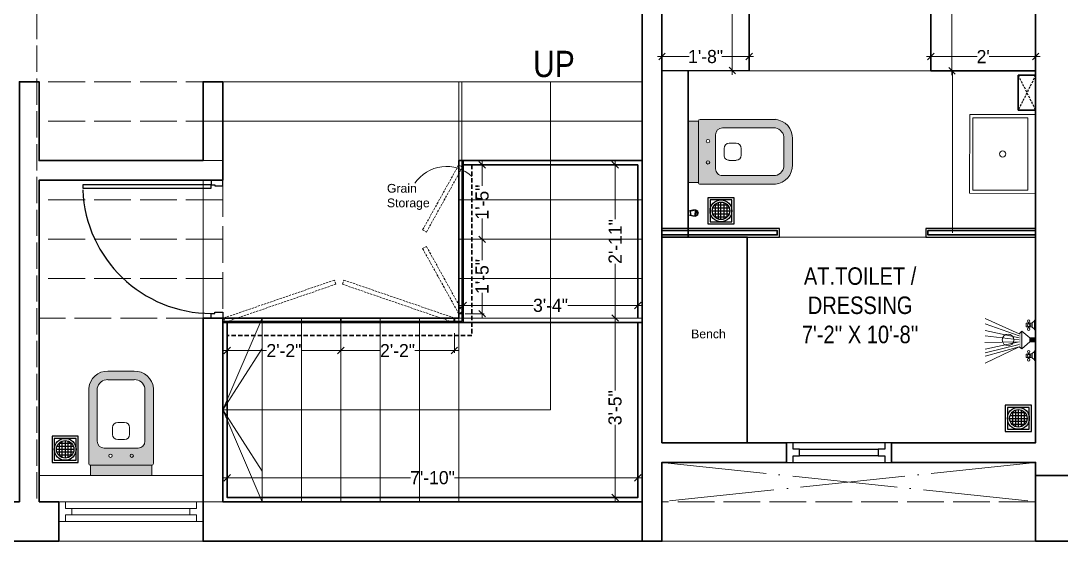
# Model space of a CAD drawing. Header units: millimetres. Extents: x 35877 to 3066687, y -650199 to -40525.
# Drawn here: x 147789.1 to 148027.2, y -180549.5 to -180430.6 of the extents above; entities that cross this region are included whole.
import ezdxf

# ---------------------------------------------------------------- set-up
doc = ezdxf.new("R2010")
doc.units = ezdxf.units.MM
doc.header["$MEASUREMENT"] = 0
doc.header["$PDMODE"] = 35
for name, pattern in [('00 . GROUND FLOOR$0$DASHED', [0.75, 0.5, -0.25]), ('ACAD_ISO02W100', [15, 12, -3]), ('ACAD_ISO04W100', [30, 24, -3, 0, -3]), ('DASHED', [0.75, 0.5, -0.25]), ('DASHEDX2', [1.5, 1, -0.5])]:
    doc.linetypes.add(name, pattern=pattern)
doc.layers.get('Defpoints').update_dxf_attribs({"color": 220})
for name, color, linetype in [('AR DOOR', 40, 'Continuous'), ('AR ELE-5', 134, 'Continuous'), ('GROUND FLOOR  ( Text )', 251, 'Continuous'), ('SANIT', 232, 'Continuous'), ('WC-DET', 8, 'Continuous')]:
    doc.layers.add(name, color=color, linetype=linetype)
for name, color, linetype, lineweight in [('COLUMN', 1, 'Continuous', 30), ('dim05', 1, 'Continuous', 13), ('ELEC.', 5, 'Continuous', 20), ('FIRST FLOOR ( TEXT )', 7, 'Continuous', 9), ('FURNITURE', 32, 'Continuous', 9), ('furniture dimensions', 1, 'DASHED', 0), ('GROUND FLOOR', 7, 'Continuous', 9), ('GROUND FLOOR  ( PLINE )', 251, 'Continuous', 30), ('GROUND FLOOR ( DW_RAIL )', 7, 'Continuous', 9), ('GROUND FLOOR ( STAIR )', 251, 'Continuous', 9), ('Labelling', 1, 'Continuous', 25), ('UTILITY', 48, 'Continuous', 9), ('wall', 7, 'Continuous', 30), ('XX~SLAB ( BEAM )~ ( DIM )', 7, 'Continuous', 9), ('XX~STR BEAM', 5, 'ACAD_ISO02W100', 9)]:
    doc.layers.add(name, color=color, linetype=linetype, lineweight=lineweight)
doc.layers.add('XX~SLAB ( PLINE )', color=251, linetype='Continuous', plot=False)
doc.styles.add('century g', font='GOTHIC.TTF')
doc.styles.add("Cn_BT_0'-0", font='swissc.ttf')
doc.styles.add('KATHA', font='swissc.ttf')
doc.styles.get("Standard").update_dxf_attribs({"font": 'arial.ttf', "height": 6})
doc.dimstyles.new('Archana', dxfattribs={"dimtxt": 2, "dimasz": 0.75, "dimexe": 0.5, "dimexo": 0.5, "dimgap": 0, "dimtad": 0, "dimzin": 0, "dimdsep": 46, "dimlunit": 4, "dimtxsty": 'century g', "dimblk": 'OBLIQUE', "dimcen": 0, "dimdle": 1, "dimclrd": 256, "dimclre": 256, "dimclrt": 256, "dimadec": 0, "dimazin": 0, "dimtfac": 1, "dimtofl": 0, "dimtmove": 1, "dimatfit": 3, "dimfxl": 1, "dimfxlon": 1, "dimtolj": 1, "dimtzin": 0, "dimlwd": -1, "dimlwe": -1, "dimarcsym": 0})

# ---------------------------------------------------------------- blocks, each defined once
blk = doc.blocks.new('*U18')
for points in [[(0, 0), (0, 1120), (-30, 1120), (-30, 0)], [(40, 0), (0, 0), (0, -30), (-10, -30), (-10, -100), (40, -100)], [(-1160, 0), (-1120, 0), (-1120, -30), (-1110, -30), (-1110, -100), (-1160, -100)]]:
    blk.add_lwpolyline(points, close=True)
at = {"layer": 'AR ELE-5', "linetype": 'ByBlock', "ltscale": 15}
blk.add_arc((1.6, -0.7), 1121.6, 92.37301, 179.96526, dxfattribs=at)
blk = doc.blocks.new('A$C07311617')
at = {"layer": 'UTILITY'}
h = blk.add_hatch(color=7, dxfattribs=at)
h.paths.add_polyline_path([(-3.13, 2.02), (-3.13, 0), (-3.74, 0), (-3.74, 0.46), (-3.74, 1.42)])
h.paths.add_polyline_path([(-3.13, 0), (-3.13, -0.46), (-3.13, -2.02), (-3.74, -1.59), (-3.74, -0.46), (-3.74, 0)])
h = blk.add_hatch(color=7, dxfattribs=at)
h.paths.add_polyline_path([(0, 0.46), (0, 0), (-1.35, 0), (-1.35, 0.46)])
h.paths.add_polyline_path([(0, 0), (0, -0.46), (-1.35, -0.46), (-1.35, 0)])
at = {"layer": 'UTILITY', "color": 7}
for p, q in [((-3.74, 1.42), (-11.52, 4.9)), ((-3.74, 0.94), (-11.52, 3.66)), ((-1.74, 3.79), (-1.74, 4.05)), ((-1.74, 2.99), (-1.74, 2.72)), ((-1.47, 3.79), (-1.47, 4.05)), ((-1.47, 2.99), (-1.47, 2.72)), ((-0.8, 3.9), (-0.8, 2.88)), ((-0.27, 2.44), (-0.27, 4.33)), ((-3.74, 0.46), (-11.52, 2.15)), ((-3.74, 0), (-11.52, 0.93)), ((-3.13, 2.02), (-3.74, 1.42)), ((-3.13, -0.46), (-3.13, 2.02)), ((-1.35, 0.46), (-3.13, 2.02)), ((-3.13, 0.46), (-3.13, 1.42)), ((-1.35, -0.46), (-1.35, 0.46)), ((-1.35, 0.46), (0, 0.46)), ((0, -0.46), (0, 0.46)), ((-3.74, -0.46), (-11.62, -0.61)), ((-3.74, -0.46), (-11.57, -2.09)), ((-3.74, -1.03), (-11.52, -2.96)), ((-3.74, -1.59), (-11.52, -5.3)), ((-3.74, -1.59), (-11.52, -3.73)), ((-3.74, -1.59), (-3.13, -2.02)), ((-3.13, -0.46), (-3.13, -2.02)), ((-1.35, -0.46), (-3.13, -2.02)), ((-1.35, -0.46), (0, -0.46)), ((-1.74, -3.22), (-1.74, -2.95)), ((-1.74, -4.02), (-1.74, -4.29)), ((-1.47, -3.22), (-1.47, -2.95)), ((-1.47, -4.02), (-1.47, -4.29)), ((-0.8, -4.13), (-0.8, -3.11)), ((-0.27, -2.68), (-0.27, -4.56))]:
    blk.add_line(p, q, dxfattribs=at)
for points in [[(-1.07, 2.99), (-2.14, 2.99), (-2.14, 3.79), (-1.07, 3.79)], [(-1.07, -3.22), (-2.14, -3.22), (-2.14, -4.02), (-1.07, -4.02)]]:
    blk.add_lwpolyline(points, close=True, dxfattribs=at)
for points in [[(-1.35, 0.46), (-3.13, 2.02)], [(-3.13, -2.02), (-1.35, -0.46)]]:
    blk.add_lwpolyline(points, dxfattribs=at)
for centre, radius in [((-1.6, 4.32), 0.298), ((-1.6, 3.39), 0.298), ((-1.6, 2.45), 0.298), ((-6.31, 0), 1.33), ((-1.6, -2.69), 0.298), ((-1.6, -3.62), 0.298), ((-1.6, -4.55), 0.298)]:
    blk.add_circle(centre, radius, dxfattribs=at)
for centre, start, end in [((-1.47, 5.26), 285.2551, 344.7449), ((-1.47, 1.52), 15.2551, 74.7449), ((-1.47, -1.75), 285.2551, 344.7449), ((-1.47, -5.49), 15.2551, 74.7449)]:
    blk.add_arc(centre, 1.52, start, end, dxfattribs=at)
blk = doc.blocks.new('A$C3EC62B37')
at = {"layer": 'FURNITURE', "lineweight": 30, "ltscale": 0.25, "true_color": 0xffffff}
h = blk.add_hatch(color=7, dxfattribs=at)
h.dxf.hatch_style = 1
h.paths.add_polyline_path([(-12.22, 0), (-12.22, 2.35), (-26.26, 2.35), (-26.26, 0)])
h.paths.add_polyline_path([(-26.26, 2.35), (-12.22, 2.35, 0.414214), (-11.83, 2.74), (-11.83, 19.96, 0.388639), (-16.24, 23.87), (-22.38, 23.87, 0.379499), (-26.65, 19.96), (-26.65, 2.74, 0.414214)])
h.paths.add_polyline_path([(-15.35, 6.26), (-23.13, 6.26, -0.414214), (-24.7, 7.83), (-24.7, 19.96, -0.349567), (-22.37, 21.91), (-16.24, 21.91, -0.364948), (-13.78, 19.96), (-13.78, 7.83, -0.414214)], flags=16)
h.paths.add_polyline_path([(-18.46, 8.22), (-20.02, 8.22, -0.414214), (-21.2, 9.39), (-21.2, 10.96, -0.414214), (-20.02, 12.13), (-18.46, 12.13, -0.414214), (-17.28, 10.96), (-17.28, 9.39, -0.414214)], flags=0)
h.paths.add_polyline_path([(-22.06, 4.53, -1), (-21.27, 4.53, -1)], flags=16)
at = {"layer": 'FURNITURE', "color": 0, "linetype": 'ByBlock', "lineweight": -2}
for p, q in [((-22.24, 23.87), (-16.24, 23.87)), ((-22.24, 21.91), (-16.24, 21.91)), ((-26.65, 2.74), (-26.65, 19.96)), ((-24.7, 7.83), (-24.7, 19.96)), ((-13.78, 7.83), (-13.78, 19.96)), ((-11.83, 2.74), (-11.83, 19.96)), ((-20.02, 12.13), (-18.46, 12.13)), ((-21.2, 9.39), (-21.2, 10.96)), ((-17.28, 9.39), (-17.28, 10.96)), ((-20.02, 8.22), (-18.46, 8.22)), ((-23.13, 6.26), (-15.35, 6.26)), ((-26.26, 2.35), (-12.22, 2.35)), ((-26.26, 2.35), (-26.26, 0)), ((-26.26, 0), (-12.22, 0)), ((-26.26, 0), (-12.22, 0)), ((-12.22, 2.35), (-12.22, 0))]:
    blk.add_line(p, q, dxfattribs=at)
for centre in [(-21.66, 4.53), (-16.81, 4.53)]:
    blk.add_circle(centre, 0.391, dxfattribs=at)
for centre, radius, start, end in [((-22.31, 19.5), 4.37, 89.0873, 174.0395), ((-16.17, 19.5), 4.37, 5.9605, 90.9127), ((-22.31, 19.48), 2.44, 88.437, 168.6348), ((-16.17, 19.48), 2.44, 11.3652, 91.563), ((-20.02, 10.96), 1.17, 90, 180), ((-18.46, 10.96), 1.17, 0, 90), ((-23.13, 7.83), 1.57, 180, 270), ((-20.02, 9.39), 1.17, 180, 270), ((-18.46, 9.39), 1.17, 270, 0), ((-15.35, 7.83), 1.57, 270, 0), ((-26.26, 2.74), 0.391, 180, 270), ((-12.22, 2.74), 0.391, 270, 0)]:
    blk.add_arc(centre, radius, start, end, dxfattribs=at)
blk = doc.blocks.new('NAHNYsquare')
at = {"color": 253}
for p, q in [((4.89, -2.32), (1.11, -2.32)), ((4.49, -1.65), (1.51, -1.65)), ((1.67, -4.48), (1.67, -1.49)), ((2.33, -4.87), (2.33, -1.1)), ((3, -0.99), (3, -4.99)), ((3.67, -4.87), (3.67, -1.1)), ((4.33, -4.48), (4.33, -1.49)), ((5, -2.99), (1, -2.99)), ((4.89, -3.65), (1.11, -3.65)), ((4.49, -4.32), (1.51, -4.32))]:
    blk.add_line(p, q, dxfattribs=at)
for points in [[(0, -5.99), (6, -5.99), (6, 0.01), (0, 0.01)], [(0.5, -5.49), (5.5, -5.49), (5.5, -0.49), (0.5, -0.49)]]:
    blk.add_lwpolyline(points, close=True)
for radius in [2.5, 2]:
    blk.add_circle((3, -2.99), radius)
blk = doc.blocks.new('A$C775F2B7C')
at = {"layer": 'WC-DET', "color": 7}
for points in [[(0.0199, 0.0758), (0.0069, 0.0758, 0.150223), (0, 0.0598), (0, 0.0369), (0.0069, 0.004, 0.333354), (0.0114, 0), (0.0248, 0), (0.0382, 0, 0.333354), (0.0427, 0.004), (0.0496, 0.0369), (0.0496, 0.0598, 0.150223), (0.0427, 0.0758), (0.0297, 0.0758)], [(0.025, 0.0202), (0.0118, 0.0202, -0.354974), (0.0072, 0.0233), (0, 0.0572)], [(0.0199, 0.0758), (0.0199, 0.0819, -0.414214), (0.0206, 0.0826), (0.0248, 0.0826)], [(0.0248, 0.0758), (0.0199, 0.0758, 0.150223)], [(0.0246, 0.0202), (0.0378, 0.0202, 0.354974), (0.0423, 0.0233), (0.0496, 0.0572)], [(0.0297, 0.0758), (0.0297, 0.0819, 0.414214), (0.0289, 0.0826), (0.0248, 0.0826)]]:
    blk.add_lwpolyline(points, format="xyb", dxfattribs=at)
at = {"layer": 'WC-DET'}
for points in [[(0, 0.0575), (0.0248, 0.0575)], [(0.0005, 0.0627), (0.0248, 0.0627)], [(0.0011, 0.0651), (0.0248, 0.0651)], [(0.0485, 0.0651), (0.0248, 0.0651)], [(0.0491, 0.0627), (0.0248, 0.0627)], [(0.0496, 0.0575), (0.0248, 0.0575)]]:
    blk.add_lwpolyline(points, dxfattribs=at)
at = {"layer": 'WC-DET', "color": 7}
blk.add_lwpolyline([(0.0297, 0.0758), (0.0248, 0.0758)], dxfattribs=at)
blk = doc.blocks.new('_Oblique')
at = {"layer": 'wall', "color": 0, "lineweight": -2}
blk.add_line((-0.5, -0.5), (0.5, 0.5), dxfattribs=at)
blk = doc.blocks.new('*D917')
at = {"layer": 'Defpoints', "color": 0, "linetype": 'Continuous', "lineweight": 0, "transparency": 16777216}
for p in [(147951.05, -180399.52), (147951.23, -180441.93), (147951.91, -180441.93)]:
    blk.add_point(p, dxfattribs=at)
at = {"layer": 'furniture dimensions', "color": 5, "linetype": 'ByBlock', "transparency": 16777216}
blk.add_line((147951.55, -180399.52), (147952.41, -180399.52), dxfattribs=at)
at = {"layer": 'furniture dimensions', "color": 5, "linetype": 'Continuous', "transparency": 16777216}
for p, q in [((147951.91, -180398.52), (147951.91, -180416.78)), ((147951.91, -180442.93), (147951.91, -180424.67)), ((147951.73, -180441.93), (147952.41, -180441.93))]:
    blk.add_line(p, q, dxfattribs=at)
at = {"layer": 'furniture dimensions', "color": 5, "linetype": 'Continuous', "transparency": 16777216, "xscale": 1.5, "yscale": 1.5, "zscale": 1.5}
for p, rotation in [((147951.91, -180399.52), 90), ((147951.91, -180441.93), 270)]:
    blk.add_blockref('_Oblique', p, dxfattribs=dict(at, rotation=rotation))
at = {"layer": 'furniture dimensions', "linetype": 'Continuous', "lineweight": 0, "transparency": 16777216, "insert": (147951.91, -180420.72), "char_height": 3, "attachment_point": 5, "rotation": 90, "style": 'century g'}
blk.add_mtext('\\A1;3\'-6"', dxfattribs=at)
blk = doc.blocks.new('*D918')
at = {"layer": 'Defpoints', "color": 0, "linetype": 'Continuous', "lineweight": 0, "transparency": 16777216}
for p in [(147935.82, -180439.23), (147955.79, -180438.75), (147955.79, -180439.23)]:
    blk.add_point(p, dxfattribs=at)
at = {"layer": 'furniture dimensions', "color": 5, "linetype": 'ByBlock', "transparency": 16777216}
blk.add_line((147935.82, -180438.75), (147935.82, -180438.25), dxfattribs=at)
at = {"layer": 'furniture dimensions', "color": 5, "linetype": 'Continuous', "transparency": 16777216}
for p, q in [((147955.79, -180438.75), (147955.79, -180438.25)), ((147934.82, -180438.75), (147942.08, -180438.75)), ((147956.79, -180438.75), (147949.52, -180438.75))]:
    blk.add_line(p, q, dxfattribs=at)
at = {"layer": 'furniture dimensions', "color": 5, "linetype": 'Continuous', "transparency": 16777216, "xscale": 1.5, "yscale": 1.5, "zscale": 1.5, "rotation": 180}
blk.add_blockref('_Oblique', (147935.82, -180438.75), dxfattribs=at)
at = {"layer": 'furniture dimensions', "color": 5, "linetype": 'Continuous', "transparency": 16777216, "xscale": 1.5, "yscale": 1.5, "zscale": 1.5}
blk.add_blockref('_Oblique', (147955.79, -180438.75), dxfattribs=at)
at = {"layer": 'furniture dimensions', "linetype": 'Continuous', "lineweight": 0, "transparency": 16777216, "insert": (147945.8, -180438.75), "char_height": 3, "attachment_point": 5, "style": 'century g'}
blk.add_mtext('\\A1;1\'-8"', dxfattribs=at)
blk = doc.blocks.new('*D919')
at = {"layer": 'Defpoints', "color": 0, "linetype": 'Continuous', "lineweight": 0, "transparency": 16777216}
for p in [(147997.32, -180438.75), (148021.32, -180438.75), (148021.32, -180438.75)]:
    blk.add_point(p, dxfattribs=at)
at = {"layer": 'furniture dimensions', "color": 5, "linetype": 'ByBlock', "transparency": 16777216}
blk.add_line((147997.32, -180438.75), (147997.32, -180438.25), dxfattribs=at)
at = {"layer": 'furniture dimensions', "color": 5, "linetype": 'Continuous', "transparency": 16777216}
for p, q in [((148021.32, -180438.75), (148021.32, -180438.25)), ((147996.32, -180438.75), (148007.94, -180438.75)), ((148022.32, -180438.75), (148010.7, -180438.75))]:
    blk.add_line(p, q, dxfattribs=at)
at = {"layer": 'furniture dimensions', "color": 5, "linetype": 'Continuous', "transparency": 16777216, "xscale": 1.5, "yscale": 1.5, "zscale": 1.5, "rotation": 180}
blk.add_blockref('_Oblique', (147997.32, -180438.75), dxfattribs=at)
at = {"layer": 'furniture dimensions', "color": 5, "linetype": 'Continuous', "transparency": 16777216, "xscale": 1.5, "yscale": 1.5, "zscale": 1.5}
blk.add_blockref('_Oblique', (148021.32, -180438.75), dxfattribs=at)
at = {"layer": 'furniture dimensions', "linetype": 'Continuous', "lineweight": 0, "transparency": 16777216, "insert": (148009.32, -180438.75), "char_height": 3, "attachment_point": 5, "style": 'century g'}
blk.add_mtext("\\A1;2'", dxfattribs=at)
blk = doc.blocks.new('*D920')
at = {"layer": 'Defpoints', "color": 0, "linetype": 'Continuous', "lineweight": 0, "transparency": 16777216}
for p in [(148002.18, -180399.5), (148002.32, -180399.5), (148002.32, -180442)]:
    blk.add_point(p, dxfattribs=at)
at = {"layer": 'furniture dimensions', "color": 5, "linetype": 'Continuous', "transparency": 16777216}
for p, q in [((148002.18, -180399.5), (148001.68, -180399.5)), ((148002.18, -180398.5), (148002.18, -180416.8)), ((148002.18, -180443), (148002.18, -180424.69))]:
    blk.add_line(p, q, dxfattribs=at)
at = {"layer": 'furniture dimensions', "color": 5, "linetype": 'ByBlock', "transparency": 16777216}
blk.add_line((148002.18, -180442), (148001.68, -180442), dxfattribs=at)
at = {"layer": 'furniture dimensions', "color": 5, "linetype": 'Continuous', "transparency": 16777216, "xscale": 1.5, "yscale": 1.5, "zscale": 1.5}
for p, rotation in [((148002.18, -180399.5), 90), ((148002.18, -180442), 270)]:
    blk.add_blockref('_Oblique', p, dxfattribs=dict(at, rotation=rotation))
at = {"layer": 'furniture dimensions', "linetype": 'Continuous', "lineweight": 0, "transparency": 16777216, "insert": (148002.18, -180420.75), "char_height": 3, "attachment_point": 5, "rotation": 90, "style": 'century g'}
blk.add_mtext('\\A1;3\'-7"', dxfattribs=at)
blk = doc.blocks.new('*D961')
at = {"layer": 'Defpoints', "color": 0, "linetype": 'Continuous', "lineweight": 0, "transparency": 16777216}
for p in [(147862.32, -180498.5), (147888.32, -180498.5), (147862.32, -180505.94)]:
    blk.add_point(p, dxfattribs=at)
at = {"layer": 'furniture dimensions', "color": 5, "linetype": 'Continuous', "transparency": 16777216}
for p, q in [((147862.32, -180501.94), (147862.32, -180506.44)), ((147861.32, -180505.94), (147871.36, -180505.94)), ((147889.32, -180505.94), (147879.27, -180505.94))]:
    blk.add_line(p, q, dxfattribs=at)
at = {"layer": 'furniture dimensions', "color": 5, "linetype": 'ByBlock', "transparency": 16777216}
blk.add_line((147888.32, -180501.94), (147888.32, -180506.44), dxfattribs=at)
at = {"layer": 'furniture dimensions', "color": 5, "linetype": 'Continuous', "transparency": 16777216, "xscale": 1.5, "yscale": 1.5, "zscale": 1.5, "rotation": 180}
blk.add_blockref('_Oblique', (147862.32, -180505.94), dxfattribs=at)
at = {"layer": 'furniture dimensions', "color": 5, "linetype": 'Continuous', "transparency": 16777216, "xscale": 1.5, "yscale": 1.5, "zscale": 1.5}
blk.add_blockref('_Oblique', (147888.32, -180505.94), dxfattribs=at)
at = {"layer": 'furniture dimensions', "linetype": 'Continuous', "lineweight": 0, "transparency": 16777216, "insert": (147875.32, -180505.94), "char_height": 3, "attachment_point": 5, "style": 'century g'}
blk.add_mtext('\\A1;2\'-2"', dxfattribs=at)
blk = doc.blocks.new('*D962')
at = {"layer": 'Defpoints', "color": 0, "linetype": 'Continuous', "lineweight": 0, "transparency": 16777216}
for p in [(147836.32, -180499.5), (147862.32, -180498.5), (147836.32, -180505.94)]:
    blk.add_point(p, dxfattribs=at)
at = {"layer": 'furniture dimensions', "color": 5, "linetype": 'Continuous', "transparency": 16777216}
for p, q in [((147836.32, -180501.94), (147836.32, -180506.44)), ((147835.32, -180505.94), (147845.36, -180505.94)), ((147863.32, -180505.94), (147853.27, -180505.94))]:
    blk.add_line(p, q, dxfattribs=at)
at = {"layer": 'furniture dimensions', "color": 5, "linetype": 'ByBlock', "transparency": 16777216}
blk.add_line((147862.32, -180501.94), (147862.32, -180506.44), dxfattribs=at)
at = {"layer": 'furniture dimensions', "color": 5, "linetype": 'Continuous', "transparency": 16777216, "xscale": 1.5, "yscale": 1.5, "zscale": 1.5, "rotation": 180}
blk.add_blockref('_Oblique', (147836.32, -180505.94), dxfattribs=at)
at = {"layer": 'furniture dimensions', "color": 5, "linetype": 'Continuous', "transparency": 16777216, "xscale": 1.5, "yscale": 1.5, "zscale": 1.5}
blk.add_blockref('_Oblique', (147862.32, -180505.94), dxfattribs=at)
at = {"layer": 'furniture dimensions', "linetype": 'Continuous', "lineweight": 0, "transparency": 16777216, "insert": (147849.32, -180505.94), "char_height": 3, "attachment_point": 5, "style": 'century g'}
blk.add_mtext('\\A1;2\'-2"', dxfattribs=at)
blk = doc.blocks.new('*D963')
at = {"layer": 'Defpoints', "color": 0, "linetype": 'Continuous', "lineweight": 0, "transparency": 16777216}
for p in [(147890.32, -180480.5), (147894.67, -180480.5), (147890.32, -180497.5)]:
    blk.add_point(p, dxfattribs=at)
at = {"layer": 'furniture dimensions', "color": 5, "linetype": 'Continuous', "transparency": 16777216}
for p, q in [((147890.82, -180480.5), (147895.17, -180480.5)), ((147894.67, -180479.5), (147894.67, -180485.28)), ((147894.67, -180498.5), (147894.67, -180492.72))]:
    blk.add_line(p, q, dxfattribs=at)
at = {"layer": 'furniture dimensions', "color": 5, "linetype": 'ByBlock', "transparency": 16777216}
blk.add_line((147890.82, -180497.5), (147895.17, -180497.5), dxfattribs=at)
at = {"layer": 'furniture dimensions', "color": 5, "linetype": 'Continuous', "transparency": 16777216, "xscale": 1.5, "yscale": 1.5, "zscale": 1.5}
for p, rotation in [((147894.67, -180480.5), 90), ((147894.67, -180497.5), 270)]:
    blk.add_blockref('_Oblique', p, dxfattribs=dict(at, rotation=rotation))
at = {"layer": 'furniture dimensions', "linetype": 'Continuous', "lineweight": 0, "transparency": 16777216, "insert": (147894.67, -180489), "char_height": 3, "attachment_point": 5, "rotation": 90, "style": 'century g'}
blk.add_mtext('\\A1;1\'-5"', dxfattribs=at)
blk = doc.blocks.new('*D964')
at = {"layer": 'Defpoints', "color": 0, "linetype": 'Continuous', "lineweight": 0, "transparency": 16777216}
for p in [(147922.67, -180498.5), (147925.09, -180498.5), (147923.44, -180539.5)]:
    blk.add_point(p, dxfattribs=at)
at = {"layer": 'furniture dimensions', "color": 5, "linetype": 'Continuous', "transparency": 16777216}
for p, q in [((147925.09, -180497.5), (147925.09, -180515.05)), ((147923.17, -180498.5), (147925.59, -180498.5)), ((147925.09, -180540.5), (147925.09, -180522.94))]:
    blk.add_line(p, q, dxfattribs=at)
at = {"layer": 'furniture dimensions', "color": 5, "linetype": 'ByBlock', "transparency": 16777216}
blk.add_line((147923.94, -180539.5), (147925.59, -180539.5), dxfattribs=at)
at = {"layer": 'furniture dimensions', "color": 5, "linetype": 'Continuous', "transparency": 16777216, "xscale": 1.5, "yscale": 1.5, "zscale": 1.5}
for p, rotation in [((147925.09, -180498.5), 90), ((147925.09, -180539.5), 270)]:
    blk.add_blockref('_Oblique', p, dxfattribs=dict(at, rotation=rotation))
at = {"layer": 'furniture dimensions', "linetype": 'Continuous', "lineweight": 0, "transparency": 16777216, "insert": (147925.09, -180519), "char_height": 3, "attachment_point": 5, "rotation": 90, "style": 'century g'}
blk.add_mtext('\\A1;3\'-5"', dxfattribs=at)
blk = doc.blocks.new('*D965')
at = {"layer": 'Defpoints', "color": 0, "linetype": 'Continuous', "lineweight": 0, "transparency": 16777216}
for p in [(147836.32, -180535), (147836.32, -180536.7), (147930.32, -180536.7)]:
    blk.add_point(p, dxfattribs=at)
at = {"layer": 'furniture dimensions', "color": 5, "linetype": 'Continuous', "transparency": 16777216}
for p, q in [((147835.32, -180535), (147878.29, -180535)), ((147836.32, -180536.2), (147836.32, -180534.5)), ((147931.32, -180535), (147888.34, -180535))]:
    blk.add_line(p, q, dxfattribs=at)
at = {"layer": 'furniture dimensions', "color": 5, "linetype": 'ByBlock', "transparency": 16777216}
blk.add_line((147930.32, -180536.2), (147930.32, -180534.5), dxfattribs=at)
at = {"layer": 'furniture dimensions', "color": 5, "linetype": 'Continuous', "transparency": 16777216, "xscale": 1.5, "yscale": 1.5, "zscale": 1.5, "rotation": 180}
blk.add_blockref('_Oblique', (147836.32, -180535), dxfattribs=at)
at = {"layer": 'furniture dimensions', "color": 5, "linetype": 'Continuous', "transparency": 16777216, "xscale": 1.5, "yscale": 1.5, "zscale": 1.5}
blk.add_blockref('_Oblique', (147930.32, -180535), dxfattribs=at)
at = {"layer": 'furniture dimensions', "linetype": 'Continuous', "lineweight": 0, "transparency": 16777216, "insert": (147883.32, -180535), "char_height": 3, "attachment_point": 5, "style": 'century g'}
blk.add_mtext('\\A1;7\'-10"', dxfattribs=at)
blk = doc.blocks.new('*D966')
at = {"layer": 'Defpoints', "color": 0, "linetype": 'Continuous', "lineweight": 0, "transparency": 16777216}
for p in [(147925.09, -180463.5), (147925.09, -180463.5), (147925.09, -180498.5)]:
    blk.add_point(p, dxfattribs=at)
at = {"layer": 'furniture dimensions', "color": 5, "linetype": 'Continuous', "transparency": 16777216}
for p, q in [((147925.09, -180463.5), (147924.59, -180463.5)), ((147925.09, -180462.5), (147925.09, -180475.88)), ((147925.09, -180499.5), (147925.09, -180486.11))]:
    blk.add_line(p, q, dxfattribs=at)
at = {"layer": 'furniture dimensions', "color": 5, "linetype": 'ByBlock', "transparency": 16777216}
blk.add_line((147925.09, -180498.5), (147924.59, -180498.5), dxfattribs=at)
at = {"layer": 'furniture dimensions', "color": 5, "linetype": 'Continuous', "transparency": 16777216, "xscale": 1.5, "yscale": 1.5, "zscale": 1.5}
for p, rotation in [((147925.09, -180463.5), 90), ((147925.09, -180498.5), 270)]:
    blk.add_blockref('_Oblique', p, dxfattribs=dict(at, rotation=rotation))
at = {"layer": 'furniture dimensions', "linetype": 'Continuous', "lineweight": 0, "transparency": 16777216, "insert": (147925.09, -180481), "char_height": 3, "attachment_point": 5, "rotation": 90, "style": 'century g'}
blk.add_mtext('\\A1;2\'-11"', dxfattribs=at)
blk = doc.blocks.new('*D967')
at = {"layer": 'Defpoints', "color": 0, "linetype": 'Continuous', "lineweight": 0, "transparency": 16777216}
for p in [(147890.32, -180495.61), (147890.32, -180495.71), (147930.32, -180496.45)]:
    blk.add_point(p, dxfattribs=at)
at = {"layer": 'furniture dimensions', "color": 5, "linetype": 'Continuous', "transparency": 16777216}
for p, q in [((147889.32, -180495.61), (147906.37, -180495.61)), ((147890.32, -180495.61), (147890.32, -180495.11)), ((147931.32, -180495.61), (147914.26, -180495.61))]:
    blk.add_line(p, q, dxfattribs=at)
at = {"layer": 'furniture dimensions', "color": 5, "linetype": 'ByBlock', "transparency": 16777216}
blk.add_line((147930.32, -180495.95), (147930.32, -180495.11), dxfattribs=at)
at = {"layer": 'furniture dimensions', "color": 5, "linetype": 'Continuous', "transparency": 16777216, "xscale": 1.5, "yscale": 1.5, "zscale": 1.5, "rotation": 180}
blk.add_blockref('_Oblique', (147890.32, -180495.61), dxfattribs=at)
at = {"layer": 'furniture dimensions', "color": 5, "linetype": 'Continuous', "transparency": 16777216, "xscale": 1.5, "yscale": 1.5, "zscale": 1.5}
blk.add_blockref('_Oblique', (147930.32, -180495.61), dxfattribs=at)
at = {"layer": 'furniture dimensions', "linetype": 'Continuous', "lineweight": 0, "transparency": 16777216, "insert": (147910.32, -180495.61), "char_height": 3, "attachment_point": 5, "style": 'century g'}
blk.add_mtext('\\A1;3\'-4"', dxfattribs=at)
blk = doc.blocks.new('*D968')
at = {"layer": 'Defpoints', "color": 0, "linetype": 'Continuous', "lineweight": 0, "transparency": 16777216}
for p in [(147890.32, -180463.5), (147890.32, -180480.5), (147894.67, -180480.5)]:
    blk.add_point(p, dxfattribs=at)
at = {"layer": 'furniture dimensions', "color": 5, "linetype": 'ByBlock', "transparency": 16777216}
blk.add_line((147890.82, -180463.5), (147895.17, -180463.5), dxfattribs=at)
at = {"layer": 'furniture dimensions', "color": 5, "linetype": 'Continuous', "transparency": 16777216}
for p, q in [((147894.67, -180462.5), (147894.67, -180468.28)), ((147894.67, -180481.5), (147894.67, -180475.72)), ((147890.82, -180480.5), (147895.17, -180480.5))]:
    blk.add_line(p, q, dxfattribs=at)
at = {"layer": 'furniture dimensions', "color": 5, "linetype": 'Continuous', "transparency": 16777216, "xscale": 1.5, "yscale": 1.5, "zscale": 1.5}
for p, rotation in [((147894.67, -180463.5), 90), ((147894.67, -180480.5), 270)]:
    blk.add_blockref('_Oblique', p, dxfattribs=dict(at, rotation=rotation))
at = {"layer": 'furniture dimensions', "linetype": 'Continuous', "lineweight": 0, "transparency": 16777216, "insert": (147894.67, -180472), "char_height": 3, "attachment_point": 5, "rotation": 90, "style": 'century g'}
blk.add_mtext('\\A1;1\'-5"', dxfattribs=at)

msp = doc.modelspace()

# ---------------------------------------------------------------- linework, layer by layer
at = {"layer": 'COLUMN', "transparency": 33554687}
msp.add_lwpolyline([(148021.318, -180534.496), (148030.318, -180534.496), (148030.318, -180549.496), (148021.318, -180549.496)], close=True, dxfattribs=at)
at = {"layer": 'ELEC.', "transparency": 33554687}
msp.add_arc((147886.462, -180472.436), 8.591, 47.02224, 146.63694, dxfattribs=at)
at = {"layer": 'FURNITURE', "transparency": 33554687}
msp.add_line((148002.318, -180478.995), (148002.318, -180441.994), dxfattribs=at)
at = {"layer": 'FURNITURE', "lineweight": 30, "ltscale": 0.4, "transparency": 33554687}
for p, q in [((147889.318, -180462.496), (147890.318, -180462.496)), ((147889.318, -180498.496), (147889.318, -180462.496)), ((147890.318, -180462.496), (147890.318, -180498.496)), ((147890.318, -180462.496), (147931.318, -180462.496)), ((147890.318, -180463.496), (147930.318, -180463.496)), ((147888.318, -180498.496), (147835.318, -180498.496)), ((147889.318, -180499.496), (147835.318, -180499.496)), ((147862.318, -180499.496), (147862.318, -180498.496)), ((147890.318, -180499.496), (147931.318, -180499.496))]:
    msp.add_line(p, q, dxfattribs=at)
at = {"layer": 'FURNITURE', "color": 3, "linetype": 'DASHEDX2', "lineweight": 30, "transparency": 33554687}
for p, q in [((147892.318, -180463.496), (147892.318, -180502.496)), ((147892.318, -180502.496), (147836.318, -180502.496))]:
    msp.add_line(p, q, dxfattribs=at)
at = {"layer": 'FURNITURE', "lineweight": 30, "transparency": 33554687}
msp.add_lwpolyline([(147935.818, -180403.996), (147935.818, -180441.997), (147955.785, -180441.912), (147955.785, -180399.496), (147946.318, -180399.538)], dxfattribs=at)
msp.add_lwpolyline([(147997.318, -180399.497), (148021.318, -180399.497), (148021.318, -180441.997), (147997.318, -180441.997)], close=True, dxfattribs=at)
at = {"layer": 'FURNITURE', "transparency": 33554687}
for points in [[(148021.313, -180470.004), (148006.21, -180469.995), (148006.23, -180451.995), (148021.324, -180452.004)], [(148019.513, -180469.282), (148006.93, -180469.275), (148006.95, -180452.716), (148019.523, -180452.723)]]:
    msp.add_lwpolyline(points, close=True, dxfattribs=at)
at = {"layer": 'FURNITURE', "lineweight": 30, "ltscale": 0.4, "transparency": 33554687}
for points in [[(147930.318, -180498.496), (147930.318, -180463.496)], [(147889.318, -180499.496), (147890.318, -180499.496), (147890.318, -180497.496), (147889.318, -180497.496), (147889.318, -180498.496)], [(147836.318, -180499.496), (147836.318, -180539.496), (147930.318, -180539.496), (147930.318, -180499.496)], [(147890.318, -180498.496), (147890.318, -180499.496), (147888.318, -180499.496), (147888.318, -180498.496), (147889.318, -180498.496)]]:
    msp.add_lwpolyline(points, dxfattribs=at)
at = {"layer": 'FURNITURE', "color": 33, "lineweight": 30, "true_color": 0xc59267, "transparency": 33554687}
msp.add_lwpolyline([(147935.818, -180479.998), (147955.318, -180479.996), (147955.318, -180526.995), (147935.818, -180526.997)], close=True, dxfattribs=at)
at = {"layer": 'FURNITURE', "transparency": 33554687}
msp.add_circle((148013.757, -180460.999), 0.72, dxfattribs=at)
at = {"layer": 'GROUND FLOOR', "transparency": 33554687}
for p, q in [((147931.318, -180394.996), (147931.318, -180549.496)), ((148021.318, -180399.496), (148021.318, -180526.996)), ((147935.818, -180403.996), (147935.818, -180526.996)), ((147935.818, -180441.997), (148021.318, -180441.997)), ((147830.818, -180462.496), (147830.818, -180444.496)), ((147835.318, -180466.996), (147835.318, -180444.496)), ((147830.818, -180549.496), (147830.818, -180466.996)), ((147935.817, -180480.005), (148021.317, -180480.005)), ((147835.318, -180540.496), (147835.318, -180498.496)), ((147967.318, -180526.996), (148021.318, -180526.996)), ((147988.318, -180526.996), (147988.318, -180531.496)), ((147935.818, -180531.496), (147935.818, -180549.496)), ((147967.318, -180531.496), (148021.318, -180531.496)), ((148021.318, -180531.496), (148021.318, -180549.496)), ((147931.318, -180540.496), (147797.818, -180540.496)), ((148030.318, -180549.496), (147629.818, -180549.496))]:
    msp.add_line(p, q, dxfattribs=at)
at = {"layer": 'GROUND FLOOR', "color": 5, "transparency": 33554687}
msp.add_line((147835.318, -180466.996), (147793.318, -180466.996), dxfattribs=at)
at = {"layer": 'GROUND FLOOR', "color": 1, "linetype": 'ACAD_ISO04W100', "transparency": 33554687}
for p, q in [((147935.818, -180531.496), (148021.318, -180540.496)), ((148021.318, -180531.496), (147935.818, -180540.496))]:
    msp.add_line(p, q, dxfattribs=at)
at = {"layer": 'GROUND FLOOR', "linetype": 'ACAD_ISO02W100', "ltscale": 0.7, "transparency": 33554687}
msp.add_line((148021.318, -180540.496), (147935.818, -180540.496), dxfattribs=at)
at = {"layer": 'GROUND FLOOR', "transparency": 33554687}
msp.add_lwpolyline([(147889.318, -180444.496), (147889.318, -180498.496), (147835.318, -180498.496)], dxfattribs=at)
msp.add_lwpolyline([(147889.318, -180444.496), (147889.318, -180498.496), (147835.318, -180498.496)], dxfattribs=at)
at = {"layer": 'GROUND FLOOR  ( PLINE )', "lineweight": 0, "transparency": 33554687}
msp.add_line((147830.818, -180534.496), (147793.318, -180534.496), dxfattribs=at)
at = {"layer": 'GROUND FLOOR  ( PLINE )', "transparency": 33554687}
for points in [[(148030.318, -180256.996), (147985.318, -180256.996), (147985.318, -180265.996), (148025.818, -180265.996), (148025.818, -180394.996), (147989.822, -180394.995), (147989.822, -180399.495), (148021.318, -180399.496), (148021.318, -180526.996), (147988.318, -180526.996), (147988.318, -180531.496), (148021.318, -180531.496), (148021.318, -180549.496), (148030.318, -180549.496)], [(147931.318, -180540.496), (147835.318, -180540.496), (147835.318, -180498.496), (147830.818, -180498.496), (147830.818, -180549.496), (147931.318, -180549.496)]]:
    msp.add_lwpolyline(points, close=True, dxfattribs=at)
for points in [[(147935.818, -180526.996), (147964.313, -180526.996), (147964.313, -180531.496), (147935.818, -180531.496), (147935.818, -180549.496), (147931.318, -180549.496), (147931.318, -180394.996), (147959.818, -180394.996), (147959.818, -180399.496), (147946.318, -180399.496)], [(147935.818, -180403.996), (147935.818, -180526.996)], [(147941.818, -180441.997), (147941.818, -180480.005)], [(147793.318, -180540.496), (147793.318, -180466.996), (147835.318, -180466.996), (147835.318, -180444.496), (147830.818, -180444.496), (147830.818, -180462.496), (147793.318, -180462.496), (147793.318, -180444.496), (147788.818, -180444.496), (147788.818, -180540.496), (147761.818, -180540.496), (147761.818, -180549.496), (147793.318, -180549.496)], [(147793.318, -180549.496), (147793.318, -180549.496), (147797.818, -180549.496), (147797.818, -180540.496), (147793.318, -180540.496)]]:
    msp.add_lwpolyline(points, dxfattribs=at)
at = {"layer": 'GROUND FLOOR ( DW_RAIL )', "transparency": 33554687}
msp.add_lwpolyline([(147830.818, -180540.496), (147829.318, -180540.496), (147829.318, -180541.996), (147827.818, -180541.996), (147827.818, -180543.496), (147800.818, -180543.496), (147800.818, -180541.996), (147799.318, -180541.996), (147799.318, -180540.496), (147797.818, -180540.496), (147797.818, -180544.996), (147799.318, -180544.996), (147799.318, -180543.496), (147800.818, -180543.496), (147800.818, -180541.996), (147827.818, -180541.996), (147827.818, -180543.496), (147829.318, -180543.496), (147829.318, -180544.996), (147830.818, -180544.996), (147830.818, -180540.496), (147797.818, -180540.496), (147797.818, -180544.996), (147830.818, -180544.996)], close=True, dxfattribs=at)
at = {"layer": 'GROUND FLOOR ( STAIR )', "color": 5, "linetype": 'ACAD_ISO02W100', "ltscale": 0.7, "transparency": 33554687}
for p, q in [((147835.318, -180444.496), (147793.318, -180444.496)), ((147835.318, -180453.496), (147793.318, -180453.496)), ((147835.318, -180462.496), (147793.318, -180462.496)), ((147835.318, -180466.996), (147835.318, -180498.496)), ((147835.318, -180471.496), (147793.318, -180471.496)), ((147835.318, -180480.496), (147793.318, -180480.496)), ((147835.318, -180489.496), (147793.318, -180489.496)), ((147830.818, -180498.496), (147793.318, -180498.496))]:
    msp.add_line(p, q, dxfattribs=at)
at = {"layer": 'GROUND FLOOR ( STAIR )', "transparency": 33554687}
for p, q in [((147931.318, -180444.496), (147889.318, -180444.496)), ((147889.318, -180444.496), (147889.318, -180540.496)), ((147931.318, -180453.496), (147889.318, -180453.496)), ((147931.318, -180462.496), (147889.318, -180462.496)), ((147931.318, -180471.496), (147889.318, -180471.496)), ((147931.318, -180480.496), (147889.318, -180480.496)), ((147931.318, -180489.496), (147889.318, -180489.496)), ((147931.318, -180498.496), (147835.318, -180498.496)), ((147844.318, -180498.496), (147844.318, -180540.496)), ((147853.318, -180498.496), (147853.318, -180540.496)), ((147862.318, -180498.496), (147862.318, -180540.496)), ((147871.318, -180498.496), (147871.318, -180540.496)), ((147880.318, -180498.496), (147880.318, -180540.496))]:
    msp.add_line(p, q, dxfattribs=at)
at = {"layer": 'GROUND FLOOR ( STAIR )', "color": 9, "linetype": 'DASHEDX2', "true_color": 0xc7c8ca, "transparency": 33554687}
for p, q in [((147889.318, -180444.496), (147889.318, -180540.496)), ((147931.318, -180462.496), (147889.318, -180462.496)), ((147931.318, -180498.496), (147835.318, -180498.496))]:
    msp.add_line(p, q, dxfattribs=at)
at = {"layer": 'GROUND FLOOR ( STAIR )', "transparency": 33554687}
msp.add_lwpolyline([(147835.318, -180519.496), (147844.318, -180498.496), (147844.318, -180505.496), (147835.318, -180519.496), (147844.318, -180540.496), (147844.318, -180533.496), (147835.318, -180519.496), (147910.318, -180519.496), (147910.318, -180444.496)], dxfattribs=at)
msp.add_lwpolyline([(147835.318, -180498.496), (147889.318, -180498.496), (147889.318, -180444.496), (147890.018, -180444.496), (147890.018, -180499.196), (147835.318, -180499.196)], close=True, dxfattribs=at)
at = {"layer": 'GROUND FLOOR ( STAIR )', "color": 27, "linetype": '00 . GROUND FLOOR$0$DASHED', "lineweight": 5, "true_color": 0x7d5120, "transparency": 33554687}
for points in [[(147890.192, -180463.982), (147889.318, -180463.496), (147881.06, -180478.355), (147881.934, -180478.841)], [(147890.192, -180497.01), (147889.318, -180497.496), (147881.06, -180482.637), (147881.934, -180482.151)], [(147835.893, -180499.442), (147861.198, -180490.77), (147860.874, -180489.824), (147835.568, -180498.496)], [(147887.994, -180499.442), (147862.689, -180490.77), (147863.013, -180489.824), (147888.318, -180498.496)]]:
    msp.add_lwpolyline(points, close=True, dxfattribs=at)
at = {"layer": 'Labelling', "color": 251, "linetype": 'ACAD_ISO02W100', "lineweight": 0, "ltscale": 0.5, "true_color": 0x636466, "transparency": 33554687}
msp.add_line((147792.818, -180539.745), (147792.818, -180265.996), dxfattribs=at)
at = {"layer": 'Labelling', "color": 251, "linetype": 'ACAD_ISO02W100', "lineweight": 0, "ltscale": 10, "true_color": 0x636466, "transparency": 33554687}
for p, q in [((147835.318, -180444.496), (147931.318, -180444.496)), ((147835.318, -180453.496), (147931.318, -180453.496))]:
    msp.add_line(p, q, dxfattribs=at)
at = {"layer": 'XX~SLAB ( BEAM )~ ( DIM )', "color": 242, "linetype": 'DASHED', "lineweight": 25, "true_color": 0xcd2027, "transparency": 33554687}
for p, q in [((148021.318, -180443.009), (148017.318, -180451.009)), ((148017.318, -180443.009), (148021.318, -180451.009))]:
    msp.add_line(p, q, dxfattribs=at)
at = {"layer": 'XX~SLAB ( BEAM )~ ( DIM )', "color": 27, "lineweight": 25, "true_color": 0x7d5120, "transparency": 33554687}
for points in [[(147935.818, -180478.01), (147935.818, -180479.997), (147962.688, -180479.997), (147962.688, -180478.01)], [(147996.188, -180478.019), (147996.188, -180480.006), (148021.318, -180480.001), (148021.318, -180478.014)]]:
    msp.add_lwpolyline(points, close=True, dxfattribs=at)
at = {"layer": 'XX~SLAB ( BEAM )~ ( DIM )', "color": 5, "linetype": 'Continuous', "lineweight": 30, "transparency": 33554687}
for points in [[(147935.818, -180479.507), (147935.818, -180478.51), (147962.188, -180478.51), (147962.188, -180479.507)], [(148021.318, -180479.511), (148021.318, -180478.514), (147996.688, -180478.514), (147996.688, -180479.511)]]:
    msp.add_lwpolyline(points, close=True, dxfattribs=at)
at = {"layer": 'XX~SLAB ( PLINE )', "transparency": 33554687}
msp.add_lwpolyline([(147988.313, -180526.996), (147986.813, -180526.996), (147986.813, -180528.496), (147985.313, -180528.496), (147985.313, -180529.996), (147967.313, -180529.996), (147967.313, -180528.496), (147965.813, -180528.496), (147965.813, -180526.996), (147964.313, -180526.996), (147964.313, -180531.496), (147965.813, -180531.496), (147965.813, -180529.996), (147967.313, -180529.996), (147967.313, -180528.496), (147985.313, -180528.496), (147985.313, -180529.996), (147986.813, -180529.996), (147986.813, -180531.496), (147988.313, -180531.496), (147988.313, -180526.996), (147964.313, -180526.996), (147964.313, -180531.496), (147988.313, -180531.496)], close=True, dxfattribs=at)
at = {"layer": 'XX~STR BEAM', "lineweight": 30, "transparency": 33554687}
msp.add_lwpolyline([(148017.318, -180443.009), (148021.318, -180443.009), (148021.318, -180451.009), (148017.318, -180451.009)], close=True, dxfattribs=at)

# ---------------------------------------------------------------- block references
at = {"layer": 'AR DOOR', "linetype": 'ByBlock', "lineweight": -2, "transparency": 33554687, "extrusion": (0, 0, -1), "xscale": -0.02624999999989069, "yscale": 0.02624999999989069, "zscale": -0.02624999999989069, "rotation": 270}
msp.add_blockref('*U18', (-147832.693, -180468.046), dxfattribs=at)
at = {"layer": 'FURNITURE', "transparency": 33554687, "rotation": 270}
msp.add_blockref('A$C3EC62B37', (147941.818, -180479.736), dxfattribs=at)
at = {"layer": 'FURNITURE', "lineweight": 18, "transparency": 33554687, "rotation": 0.03312803684924393}
msp.add_blockref('A$C07311617', (148021.318, -180503.498), dxfattribs=at)
at = {"layer": 'FURNITURE', "transparency": 33554687}
msp.add_blockref('A$C3EC62B37', (147831.307, -180534.496), dxfattribs=at)
at = {"layer": 'SANIT', "linetype": 'ByBlock', "transparency": 33554687, "rotation": 180}
for p in [(147952.318, -180476.982), (148020.371, -180524.413)]:
    msp.add_blockref('NAHNYsquare', p, dxfattribs=at)
at = {"layer": 'SANIT', "linetype": 'ByBlock', "transparency": 33554687}
msp.add_blockref('NAHNYsquare', (147796.281, -180525.517), dxfattribs=at)
at = {"layer": 'WC-DET', "transparency": 33554687, "xscale": -27.91359444021024, "yscale": 27.91359444021024, "zscale": 27.91359444021024, "rotation": 270}
msp.add_blockref('A$C775F2B7C', (147941.818, -180475.189), dxfattribs=at)

# ---------------------------------------------------------------- texts
at = {"layer": 'dim05', "color": 1, "lineweight": 0, "transparency": 33554687, "char_height": 2, "width": 14.68213, "attachment_point": 1}
for s, insert in [('Grain Storage', (147872.894, -180467.847)), ('Bench', (147942.499, -180501.122))]:
    msp.add_mtext(s, dxfattribs=dict(at, insert=insert))
at = {"layer": 'FIRST FLOOR ( TEXT )', "transparency": 33554687, "insert": (147981.159, -180495.606), "char_height": 4, "attachment_point": 5, "style": 'KATHA'}
msp.add_mtext("AT.TOILET /\\PDRESSING\\P7'-2'' X 10'-8''", dxfattribs=at)
at = {"layer": 'GROUND FLOOR  ( Text )', "transparency": 33554687, "insert": (147911.107, -180440.471), "char_height": 6, "attachment_point": 5, "style": "Cn_BT_0'-0"}
msp.add_mtext('UP', dxfattribs=at)

# ---------------------------------------------------------------- dimensions: what is measured, and where the dimension line sits
at = {"layer": 'furniture dimensions', "color": 5, "linetype": 'Continuous', "lineweight": 0, "transparency": 33554687}
for base, p1, p2, angle, picture, middle in [((147951.914, -180441.931), (147951.052, -180399.517), (147951.231, -180441.931), 90, '*D917', (147951.914, -180420.724)), ((148002.18, -180399.495), (148002.318, -180441.997), (148002.32, -180399.495), 90, '*D920', (148002.18, -180420.746)), ((147894.673, -180480.496), (147890.318, -180463.496), (147890.318, -180480.496), 90, '*D968', (147894.673, -180471.996)), ((147925.089, -180463.496), (147925.089, -180498.496), (147925.089, -180463.496), 270, '*D966', (147925.089, -180480.996)), ((147894.673, -180480.496), (147890.318, -180497.496), (147890.318, -180480.496), 270, '*D963', (147894.673, -180488.996)), ((147890.318, -180495.607), (147930.318, -180496.446), (147890.318, -180495.706), 180, '*D967', (147910.318, -180495.607)), ((147925.089, -180498.496), (147923.444, -180539.496), (147922.675, -180498.496), 270, '*D964', (147925.089, -180518.996)), ((147836.318, -180505.938), (147862.318, -180498.496), (147836.318, -180499.496), 180, '*D962', (147849.318, -180505.938)), ((147862.318, -180505.938), (147888.318, -180498.496), (147862.318, -180498.496), 180, '*D961', (147875.318, -180505.938)), ((147836.318, -180535.001), (147930.318, -180536.696), (147836.318, -180536.696), 180, '*D965', (147883.318, -180535.001))]:
    dim = msp.add_linear_dim(base=base, p1=p1, p2=p2, angle=angle, dimstyle='Archana', override={"dimtxt": 3, "dimasz": 1.5, "dimdec": 0, "dimclrd": 5, "dimclre": 5, "dimfxl": 4}, dxfattribs=at)
    dim.commit()
    dim.dimension.update_dxf_attribs({"geometry": picture, "text_midpoint": middle})
for base, p1, p2, picture, middle in [((147955.785, -180438.751), (147935.818, -180439.225), (147955.785, -180439.225), '*D918', (147945.802, -180438.751)), ((148021.318, -180438.751), (147997.318, -180438.751), (148021.318, -180438.751), '*D919', (148009.318, -180438.751))]:
    dim = msp.add_linear_dim(base=base, p1=p1, p2=p2, dimstyle='Archana', override={"dimtxt": 3, "dimasz": 1.5, "dimdec": 0, "dimclrd": 5, "dimclre": 5, "dimfxl": 4}, dxfattribs=at)
    dim.commit()
    dim.dimension.update_dxf_attribs({"geometry": picture, "text_midpoint": middle})

doc.saveas('drawing.dxf')
